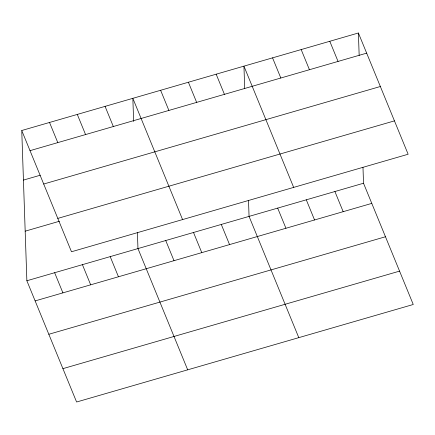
<?xml version="1.0" encoding="UTF-8"?>
<svg xmlns="http://www.w3.org/2000/svg" width="435" height="435" viewBox="0 0 435 435"><rect width="100%" height="100%" fill="white"/><g stroke="black" fill="none" stroke-linecap="round" stroke-linejoin="round"><path stroke-width="0.65" d="M21.75 130.511L358.402 32.989L408.133 154.24L71.481 251.762L21.75 130.511L26.867 280.76L76.598 402.011L413.25 304.489L363.519 183.238L362.98 167.372M30.015 150.662L366.667 53.141M23.441 180.09L40.232 175.229M43.696 184.027L380.348 86.505M57.795 218.403L394.447 120.876M25.181 231.175L59.41 221.257M26.867 280.76L363.519 183.238M35.132 300.911L371.784 203.39M48.818 334.276L385.47 236.754M62.917 368.646L399.569 271.125M329.784 41.276L338.049 61.427M301.172 49.568L309.437 69.72M334.906 191.525L343.171 211.676M272.555 57.855L280.82 78.006M306.289 199.817L314.554 219.969M293.668 187.398L243.943 66.147L244.704 88.62M277.677 208.104L285.936 228.255M216.168 74.189L224.433 94.341M298.791 337.647L249.059 216.396L248.521 200.53M188.393 82.237L196.658 102.388M221.284 224.438L229.549 244.59M160.618 90.284L168.883 110.436M193.51 232.486L201.775 252.637M182.575 219.583L132.844 98.326L133.632 121.468M165.735 240.533L174 260.685M105.069 106.374L113.334 126.525M187.692 369.832L137.966 248.575L137.422 232.709M77.299 114.421L85.564 134.573M110.191 256.623L118.456 276.774M49.525 122.463L57.79 142.615M82.416 264.665L90.681 284.822M54.641 272.712L62.906 292.864M358.402 32.989L359.169 55.468"/></g></svg>
